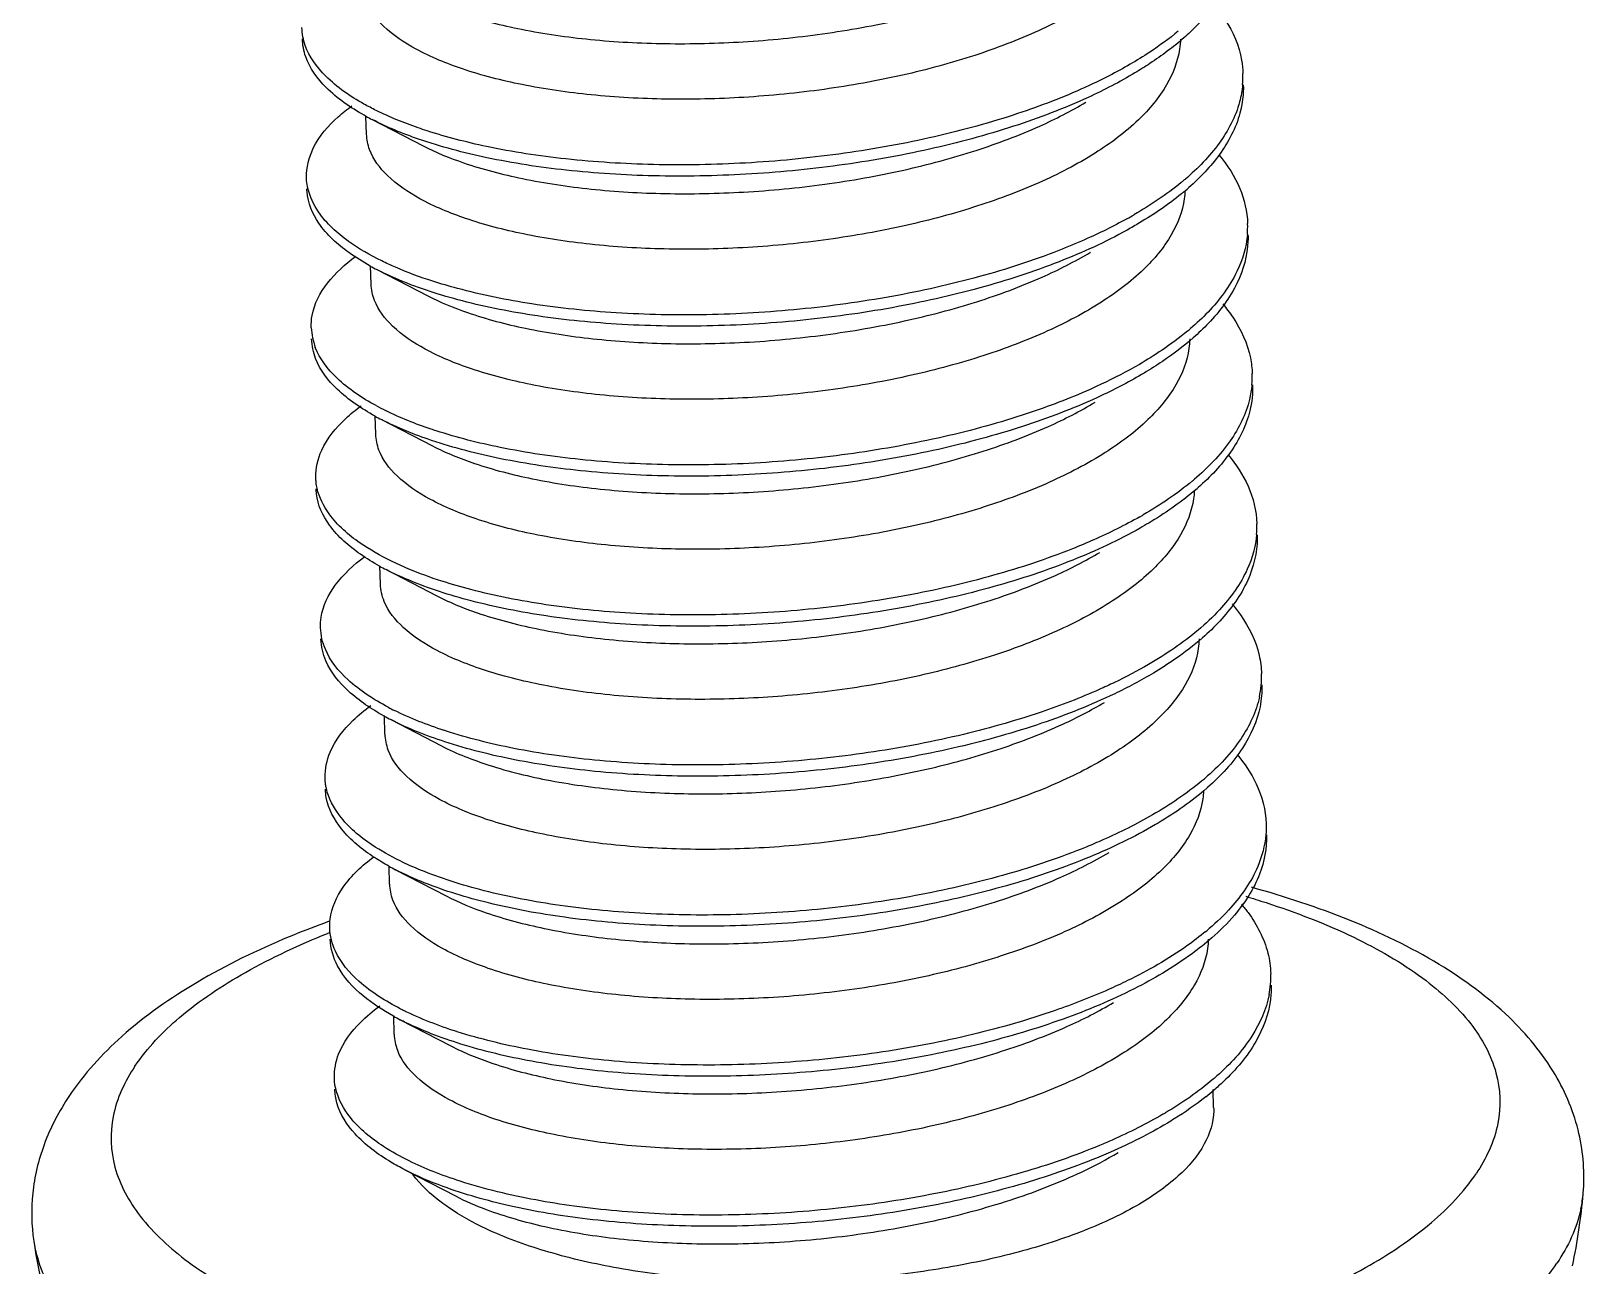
# Model space of a CAD drawing. Header units: millimetres. Extents: x 1860 to 2188, y -393 to -149.
# Drawn here: x 2001.785 to 2005.59, y -368.312 to -365.288 of the extents above; entities that cross this region are included whole.
import ezdxf

# ---------------------------------------------------------------- set-up
doc = ezdxf.new("R2010")
doc.units = ezdxf.units.MM
doc.layers.add('3_ALL_AXES', color=7, linetype='Continuous')

msp = doc.modelspace()

# ---------------------------------------------------------------- linework, layer by layer
at = {"color": 7, "linetype": 'Continuous'}
for p, q in [((2002.6204, -365.5047), (2002.7448, -365.5689)), ((2002.6317, -365.872), (2002.7562, -365.9363)), ((2002.6431, -366.2393), (2002.7676, -366.3036)), ((2002.6545, -366.6067), (2002.7789, -366.671)), ((2002.6658, -366.974), (2002.7903, -367.0383)), ((2002.6772, -367.3414), (2002.8016, -367.4057)), ((2002.6885, -367.7087), (2002.813, -367.773)), ((2002.8285, -367.7382), (2002.8272, -367.7378)), ((2002.6999, -368.0761), (2002.8243, -368.1403))]:
    msp.add_line(p, q, dxfattribs=at)
for centre, radius, start, end in [((2004.5128, -365.3987), 0.2398, 355.029, 1.5475), ((2002.9291, -364.907), 0.6727, 241.1795, 242.6828), ((2004.1518, -365.11), 0.7094, 309.2943, 309.6583), ((2004.1746, -365.1641), 0.675, 309.2749, 311.2868), ((2004.1675, -365.1289), 0.6848, 309.6561, 310.4125), ((2003.9244, -364.7659), 1.1224, 298.9944, 300.0086), ((2004.5454, -365.7672), 0.2187, 354.9971, 2.0125), ((2002.9228, -365.308), 0.6347, 241.0634, 242.7065), ((2002.6232, -366.0084), 0.1522, 182.224, 200.8463), ((2004.1974, -365.5193), 0.6553, 309.7847, 310.6531), ((2004.5348, -366.1336), 0.2405, 355.0973, 1.6106), ((2002.9615, -365.5937), 0.6957, 241.5147, 243.6309), ((2002.9529, -365.639), 0.6756, 241.1855, 242.7007), ((2004.1817, -365.8538), 0.6978, 309.8343, 310.0216), ((2004.1878, -365.8611), 0.6883, 310.021, 310.3639), ((2004.2017, -365.9039), 0.6682, 310.0129, 311.3218), ((2003.9511, -365.508), 1.114, 299.5204, 300.0083), ((2004.5685, -366.5016), 0.2183, 354.9331, 1.9262), ((2002.9466, -366.0408), 0.6369, 241.0625, 242.6933), ((2004.5586, -366.8687), 0.2394, 347.949, 1.7008), ((2002.9911, -366.3144), 0.7113, 242.1977, 243.6144), ((2002.9772, -366.3703), 0.6793, 241.135, 242.7171), ((2004.2109, -366.5967), 0.6873, 309.8519, 310.3853), ((2004.2169, -366.6037), 0.6781, 310.3856, 310.7638), ((2004.2299, -366.6456), 0.6593, 311.157, 311.4011), ((2002.9727, -366.7694), 0.6438, 241.0746, 242.6749), ((2004.2436, -366.9891), 0.6545, 309.7293, 310.6383), ((2004.5838, -367.6037), 0.2369, 349.4002, 1.8029), ((2002.9824, -367.1379), 0.6421, 241.1069, 242.7598), ((2003.0209, -367.0346), 0.7274, 242.8678, 243.608), ((2004.2364, -367.3618), 0.6839, 308.4144, 310.5674), ((2004.0119, -367.0049), 1.0824, 300.2176, 300.5929)]:
    msp.add_arc(centre, radius, start, end, dxfattribs=at)
for points, start_tangent, end_tangent in [([(2004.5544, -365.0521), (2004.4861, -365.1371), (2004.3834, -365.2168), (2004.2519, -365.2874), (2004.0958, -365.3476), (2003.919, -365.3959), (2003.7269, -365.4307), (2003.5303, -365.4503), (2003.3399, -365.4546), (2003.1569, -365.4442), (2002.9873, -365.4191), (2002.8417, -365.3808), (2002.7279, -365.3323), (2002.6481, -365.2761), (2002.6032, -365.2129), (2002.5951, -365.173)], (-0.500578, -0.865692), (-0.036739, 0.999325)), ([(2004.7421, -365.0524), (2004.7418, -365.0735), (2004.7129, -365.1755), (2004.6396, -365.2746), (2004.6076, -365.3048)], (0.035122, -0.999383), (-0.751465, -0.659773)), ([(2002.7335, -365.2016), (2002.8409, -365.246), (2002.9859, -365.2837), (2003.1551, -365.3085), (2003.3383, -365.3187), (2003.529, -365.3142), (2003.7232, -365.2948), (2003.9141, -365.2601), (2004.0909, -365.2119), (2004.2478, -365.1515), (2004.3564, -365.095)], (0.888445, -0.458983), (0.858197, 0.513321)), ([(2004.6802, -365.2214), (2004.7088, -365.2597), (2004.7492, -365.3593), (2004.7525, -365.3922)], (0.646834, -0.762631), (0.027339, -0.999626)), ([(2002.4565, -365.3233), (2002.4484, -365.2796)], (-0.327292, 0.944923), (-0.03449, 0.999405)), ([(2002.6048, -365.4964), (2002.601, -365.4943), (2002.5076, -365.426), (2002.4574, -365.3508), (2002.4493, -365.3071)], (-0.876077, 0.482172), (-0.03449, 0.999405)), ([(2004.5941, -365.2881), (2004.5241, -365.3398), (2004.4763, -365.3694)], (-0.768149, -0.640271), (-0.864419, -0.502772)), ([(2004.6076, -365.3048), (2004.5249, -365.3673), (2004.4879, -365.3906)], (-0.751465, -0.659773), (-0.858364, -0.513041)), ([(2004.5995, -365.3076), (2004.5973, -365.3322), (2004.5657, -365.4194)], (-0.027272, -0.999628), (-0.500578, -0.865692)), ([(2002.63, -365.4824), (2002.6002, -365.4667), (2002.5068, -365.3984), (2002.4565, -365.3233)], (-0.895959, 0.444137), (-0.327292, 0.944923)), ([(2004.4763, -365.3694), (2004.3725, -365.4229), (2004.3555, -365.4306)], (-0.864419, -0.502772), (-0.913637, -0.40653)), ([(2004.5657, -365.4194), (2004.4965, -365.5054), (2004.3904, -365.587), (2004.2527, -365.6595), (2004.0925, -365.7196), (2003.9157, -365.7665), (2003.7248, -365.7999), (2003.5275, -365.8185), (2003.3353, -365.8216), (2003.1542, -365.81), (2002.9904, -365.7847), (2002.8491, -365.7468), (2002.7369, -365.6984), (2002.6574, -365.6415), (2002.6139, -365.5784), (2002.6065, -365.5403)], (-0.500578, -0.865692), (-0.03551, 0.999369)), ([(2004.4879, -365.3906), (2004.3734, -365.4505), (2004.191, -365.5212), (2003.985, -365.5772), (2003.7636, -365.6167), (2003.5355, -365.6386), (2003.3098, -365.6425), (2003.0954, -365.6287), (2002.9009, -365.5981), (2002.7339, -365.5526), (2002.6204, -365.5047)], (-0.858364, -0.513041), (-0.888425, 0.459022)), ([(2004.7517, -365.4194), (2004.7443, -365.4614), (2004.6943, -365.5625), (2004.6115, -365.6503)], (-0.08637, -0.996263), (-0.761363, -0.648325)), ([(2004.7534, -365.4197), (2004.7452, -365.4889), (2004.6951, -365.59), (2004.62, -365.6712)], (0.027339, -0.999626), (-0.751182, -0.660095)), ([(2004.3555, -365.4306), (2004.1901, -365.4937), (2003.9842, -365.5497), (2003.7627, -365.5892), (2003.5347, -365.6111), (2003.309, -365.6149), (2003.0946, -365.6011), (2002.9, -365.5706), (2002.7548, -365.5323)], (-0.913637, -0.40653), (-0.951093, 0.308904)), ([(2002.4595, -365.6469), (2002.4761, -365.575), (2002.5373, -365.4979), (2002.5704, -365.471)], (-0.024134, 0.999709), (0.803157, 0.595768)), ([(2002.7548, -365.5323), (2002.733, -365.525), (2002.63, -365.4824)], (-0.951093, 0.308904), (-0.895959, 0.444137)), ([(2002.7448, -365.5689), (2002.8441, -365.6106), (2002.9881, -365.6492), (2003.1561, -365.6748), (2003.3377, -365.6859), (2003.5297, -365.6822), (2003.7283, -365.663), (2003.9218, -365.6283), (2004.0991, -365.5803), (2004.2552, -365.5206), (2004.3678, -365.4623)], (0.888203, -0.459452), (0.85821, 0.513299)), ([(2004.694, -365.5916), (2004.7448, -365.6733), (2004.764, -365.7595)], (0.640732, -0.767764), (0.03465, -0.9994)), ([(2002.4628, -365.673), (2002.4598, -365.6539), (2002.4595, -365.6469)], (-0.224501, 0.974474), (-0.024134, 0.999709)), ([(2002.6157, -365.8634), (2002.5633, -365.8305), (2002.4898, -365.7586), (2002.4607, -365.6814), (2002.4603, -365.6745)], (-0.875057, 0.48402), (-0.024134, 0.999709)), ([(2002.6436, -365.8508), (2002.5624, -365.803), (2002.489, -365.731), (2002.4628, -365.673)], (-0.897872, 0.440256), (-0.224501, 0.974474)), ([(2004.6011, -365.659), (2004.4857, -365.7378)], (-0.773895, -0.633314), (-0.865897, -0.500223)), ([(2004.6019, -365.6866), (2004.4992, -365.7579)], (-0.773895, -0.633314), (-0.858839, -0.512245)), ([(2004.6107, -365.6782), (2004.6088, -365.6989), (2004.5771, -365.7868)], (-0.043027, -0.999074), (-0.500578, -0.865692)), ([(2004.4992, -365.7579), (2004.4692, -365.7752), (2004.3024, -365.8528), (2004.1079, -365.9169), (2003.8936, -365.9653), (2003.6679, -365.9966), (2003.4399, -366.01), (2003.2184, -366.0055), (2003.0123, -365.9836), (2002.8298, -365.9458), (2002.6781, -365.8939), (2002.6317, -365.872)], (-0.858839, -0.512245), (-0.888576, 0.458729)), ([(2004.4684, -365.7476), (2004.3648, -365.7989)], (-0.874615, -0.484818), (-0.914382, -0.404852)), ([(2004.5771, -365.7868), (2004.5088, -365.8718), (2004.4059, -365.9517), (2004.2742, -366.0223), (2004.1181, -366.0824), (2003.9412, -366.1307), (2003.7487, -366.1656), (2003.5517, -366.1851), (2003.3609, -366.1893), (2003.178, -366.1787), (2003.0087, -366.1535), (2002.8633, -366.1151), (2002.7498, -366.0666), (2002.6704, -366.0105), (2002.6259, -365.9474), (2002.6179, -365.9076)], (-0.500578, -0.865692), (-0.036668, 0.999327)), ([(2004.3648, -365.7989), (2004.3015, -365.8253), (2004.1071, -365.8893), (2003.8928, -365.9377), (2003.6671, -365.9691), (2003.439, -365.9825), (2003.2175, -365.9779), (2003.0115, -365.9561), (2002.829, -365.9182), (2002.7685, -365.9005)], (-0.914382, -0.404852), (-0.951957, 0.306233)), ([(2004.7633, -365.7863), (2004.7377, -365.8766), (2004.667, -365.976), (2004.6243, -366.0164)], (-0.086859, -0.996221), (-0.75864, -0.65151)), ([(2004.7648, -365.7871), (2004.7648, -365.8021), (2004.7385, -365.9042), (2004.6678, -366.0036), (2004.6305, -366.0394)], (0.03465, -0.9994), (-0.75139, -0.659858)), ([(2002.4711, -366.0143), (2002.4732, -365.9841), (2002.5108, -365.9056), (2002.5798, -365.8397)], (-0.037731, 0.999288), (0.802692, 0.596394)), ([(2002.7562, -365.9363), (2002.8538, -365.9774), (2002.9959, -366.0158), (2003.1602, -366.0413), (2003.3398, -366.053), (2003.5318, -366.0501), (2003.7302, -366.0316), (2003.9234, -365.9978), (2004.1008, -365.9507), (2004.2605, -365.8906), (2004.3791, -365.8297)], (0.888194, -0.459469), (0.858234, 0.513259)), ([(2002.7685, -365.9005), (2002.6773, -365.8664), (2002.6436, -365.8508)], (-0.951957, 0.306233), (-0.897872, 0.440256)), ([(2004.7029, -365.956), (2004.7277, -365.9887), (2004.7708, -366.088), (2004.7752, -366.1269)], (0.646561, -0.762862), (0.028305, -0.999599)), ([(2004.6167, -366.0228), (2004.5546, -366.0692), (2004.4988, -366.1042)], (-0.768426, -0.639939), (-0.864576, -0.502502)), ([(2002.6273, -366.2309), (2002.5347, -366.1649), (2002.4818, -366.0901), (2002.472, -366.0418)], (-0.876146, 0.482047), (-0.037731, 0.999288)), ([(2002.6297, -366.2052), (2002.5339, -366.1374), (2002.481, -366.0625)], (-0.878825, 0.477144), (-0.356402, 0.934333)), ([(2004.6305, -366.0394), (2004.5555, -366.0968), (2004.5106, -366.1253)], (-0.75139, -0.659858), (-0.858383, -0.51301)), ([(2004.6222, -366.0419), (2004.6203, -366.065), (2004.5884, -366.1541)], (-0.025105, -0.999685), (-0.500578, -0.865692)), ([(2004.4988, -366.1042), (2004.4051, -366.153), (2004.378, -366.1654)], (-0.864576, -0.502502), (-0.913663, -0.406472)), ([(2004.5106, -366.1253), (2004.406, -366.1806), (2004.2252, -366.2521), (2004.0204, -366.3091), (2003.7997, -366.3496), (2003.5718, -366.3725), (2003.3457, -366.3774), (2003.1304, -366.3646), (2002.9344, -366.3351), (2002.7656, -366.2903), (2002.6431, -366.2393)], (-0.858383, -0.51301), (-0.888532, 0.458815)), ([(2004.5884, -366.1541), (2004.52, -366.2394), (2004.4151, -366.3203), (2004.2786, -366.3928), (2004.1188, -366.4532), (2003.9417, -366.5005), (2003.7522, -366.534), (2003.5558, -366.5529), (2003.3634, -366.5564), (2003.1813, -366.5452), (2003.0159, -366.52), (2002.8746, -366.4824), (2002.7617, -366.4342), (2002.6813, -366.3773), (2002.6369, -366.3138), (2002.6292, -366.275)], (-0.500578, -0.865692), (-0.035714, 0.999362)), ([(2004.378, -366.1654), (2004.2244, -366.2246), (2004.0196, -366.2815), (2003.7988, -366.322), (2003.5709, -366.345), (2003.3448, -366.3499), (2003.1295, -366.3371), (2002.9336, -366.3075), (2002.7772, -366.2669)], (-0.913663, -0.406472), (-0.951085, 0.30893)), ([(2004.7744, -366.1542), (2004.7686, -366.19), (2004.7212, -366.2913), (2004.6336, -366.3855)], (-0.085318, -0.996354), (-0.761939, -0.647649)), ([(2004.776, -366.1544), (2004.7695, -366.2176), (2004.722, -366.3188), (2004.6429, -366.4058)], (0.028305, -0.999599), (-0.750912, -0.660402)), ([(2002.4822, -366.3816), (2002.4966, -366.3143), (2002.5552, -366.2371), (2002.5935, -366.2054)], (-0.021316, 0.999773), (0.803733, 0.59499)), ([(2002.7772, -366.2669), (2002.7647, -366.2628), (2002.6525, -366.217)], (-0.951085, 0.30893), (-0.895845, 0.444367)), ([(2002.7676, -366.3036), (2002.8707, -366.3466), (2003.0123, -366.3842), (2003.1783, -366.4094), (2003.3608, -366.4206), (2003.5535, -366.4168), (2003.7497, -366.3978), (2003.9393, -366.3642), (2004.1167, -366.3166), (2004.2764, -366.256), (2004.3905, -366.197)], (0.888348, -0.45917), (0.858199, 0.513317)), ([(2004.7162, -366.3257), (2004.7649, -366.4022), (2004.7867, -366.4942)], (0.642545, -0.766248), (0.03358, -0.999436)), ([(2002.4854, -366.4076), (2002.483, -366.3932), (2002.4822, -366.3816)], (-0.221666, 0.975123), (-0.021316, 0.999773)), ([(2002.6385, -366.5982), (2002.5917, -366.5692), (2002.5157, -366.4977), (2002.4838, -366.4208), (2002.4831, -366.4092)], (-0.875056, 0.484022), (-0.021316, 0.999773)), ([(2002.666, -366.5854), (2002.5908, -366.5417), (2002.5148, -366.4702), (2002.4854, -366.4076)], (-0.897587, 0.440837), (-0.221666, 0.975123)), ([(2004.6287, -366.3896), (2004.5082, -366.4726)], (-0.767899, -0.640571), (-0.865941, -0.500147)), ([(2004.6313, -366.4157), (2004.5219, -366.4926)], (-0.765801, -0.643077), (-0.858839, -0.512245)), ([(2004.6334, -366.4143), (2004.6315, -366.4336), (2004.5998, -366.5214)], (-0.04988, -0.998755), (-0.500578, -0.865692)), ([(2004.5, -366.4773), (2004.3872, -366.5337)], (-0.870168, -0.492756), (-0.914495, -0.404598)), ([(2004.5219, -366.4926), (2004.5008, -366.5049), (2004.3358, -366.5833), (2004.1428, -366.6482), (2003.9294, -366.6976), (2003.7042, -366.7299), (2003.476, -366.7444), (2003.2539, -366.7409), (2003.0466, -366.7201), (2002.8625, -366.6831), (2002.7089, -366.632), (2002.6544, -366.6067)], (-0.858839, -0.512245), (-0.888476, 0.458923)), ([(2004.5998, -366.5214), (2004.5334, -366.6047), (2004.4332, -366.6834), (2004.3048, -366.7534), (2004.1543, -366.8126), (2003.983, -366.861), (2003.7952, -366.8968), (2003.601, -366.918), (2003.4114, -366.9243)], (-0.500578, -0.865692), (-0.999985, 0.005545)), ([(2004.786, -366.5208), (2004.7632, -366.6053), (2004.6951, -366.705), (2004.5851, -366.7986), (2004.5213, -366.839)], (-0.087396, -0.996174), (-0.864753, -0.502197)), ([(2004.7876, -366.5218), (2004.7877, -366.5307), (2004.7641, -366.6329), (2004.6959, -366.7325), (2004.6533, -366.774)], (0.03358, -0.999436), (-0.751375, -0.659876)), ([(2004.3872, -366.5337), (2004.3349, -366.5557), (2004.1419, -366.6206), (2003.9286, -366.67), (2003.7033, -366.7024), (2003.4751, -366.7169), (2003.253, -366.7134), (2003.0458, -366.6925), (2002.8617, -366.6556), (2002.7909, -366.635)], (-0.914495, -0.404598), (-0.951808, 0.306694)), ([(2002.4938, -366.749), (2002.4951, -366.7235), (2002.53, -366.6449), (2002.602, -366.5749)], (-0.040227, 0.999191), (0.801808, 0.597582)), ([(2002.7909, -366.635), (2002.708, -366.6045), (2002.666, -366.5854)], (-0.951808, 0.306694), (-0.897587, 0.440837)), ([(2002.7789, -366.671), (2002.8865, -366.7154), (2003.0313, -366.7531), (2003.2004, -366.7778), (2003.3836, -366.7881), (2003.5745, -366.7836), (2003.7684, -366.7642), (2003.9593, -366.7296), (2004.1361, -366.6813), (2004.2932, -366.6209), (2004.4018, -366.5644)], (0.888453, -0.458967), (0.858195, 0.513324)), ([(2003.4114, -366.9243), (2003.2239, -366.9156), (2003.049, -366.8916), (2002.898, -366.8537), (2002.7794, -366.8049), (2002.6965, -366.7483), (2002.6495, -366.6845), (2002.6406, -366.6423)], (-0.999985, 0.005545), (-0.038447, 0.999261)), ([(2004.7257, -366.6908), (2004.7465, -366.7176), (2004.7922, -366.8167), (2004.7979, -366.8616)], (0.646178, -0.763187), (0.029545, -0.999563)), ([(2002.5056, -366.8018), (2002.4938, -366.749)], (-0.384846, 0.922981), (-0.040227, 0.999191)), ([(2002.6493, -366.9652), (2002.5626, -366.9044), (2002.5068, -366.8301), (2002.4946, -366.7765)], (-0.875535, 0.483156), (-0.040527, 0.999178)), ([(2004.6533, -366.774), (2004.5859, -366.8262), (2004.5333, -366.86)], (-0.751375, -0.659876), (-0.858422, -0.512944)), ([(2004.6449, -366.7765), (2004.643, -366.7997), (2004.6112, -366.8888)], (-0.024382, -0.999703), (-0.500578, -0.865692)), ([(2002.6594, -366.9436), (2002.5611, -366.8763), (2002.5056, -366.8018)], (-0.884513, 0.466516), (-0.384846, 0.922981)), ([(2004.5333, -366.86), (2004.4385, -366.9106), (2004.2594, -366.983), (2004.0558, -367.0408), (2003.8358, -367.0823), (2003.608, -367.1063), (2003.3815, -367.1123)], (-0.858422, -0.512944), (-0.99991, 0.013387)), ([(2004.5213, -366.839), (2004.4376, -366.8831), (2004.4006, -366.9002)], (-0.864753, -0.502197), (-0.913708, -0.406371)), ([(2004.6112, -366.8888), (2004.5428, -366.9739), (2004.4384, -367.0547), (2004.3022, -367.1271), (2004.1425, -367.1875), (2003.9654, -367.2349), (2003.7762, -367.2685), (2003.5801, -367.2875), (2003.3877, -367.2912), (2003.2054, -367.28), (2003.0395, -367.2548), (2002.8981, -367.2173), (2002.785, -367.1692), (2002.7043, -367.1123), (2002.6597, -367.0488), (2002.6519, -367.0096)], (-0.500578, -0.865692), (-0.035825, 0.999358)), ([(2004.4006, -366.9002), (2004.2585, -366.9554), (2004.055, -367.0133), (2003.8349, -367.0548), (2003.6071, -367.0788), (2003.3807, -367.0848)], (-0.913708, -0.406371), (-0.99991, 0.013387)), ([(2004.7987, -366.8891), (2004.7944, -366.9423), (2004.7514, -367.0437), (2004.6659, -367.1401)], (0.030402, -0.999538), (-0.750095, -0.66133)), ([(2002.505, -367.1163), (2002.5173, -367.0537), (2002.5732, -366.9762), (2002.6168, -366.9396)], (-0.02001, 0.9998), (0.804753, 0.59361)), ([(2003.4186, -367.1557), (2003.6079, -367.1495), (2003.8019, -367.1283), (2003.9895, -367.0926), (2004.1607, -367.0443), (2004.3112, -366.9851), (2004.4132, -366.9317)], (0.999985, -0.005545), (0.858172, 0.513362)), ([(2004.7927, -366.9187), (2004.7479, -367.0201), (2004.6597, -367.1173)], (-0.209404, -0.977829), (-0.757404, -0.652947)), ([(2003.3815, -367.1123), (2003.1657, -367.1006), (2002.9687, -367.0721), (2002.7982, -367.0283), (2002.6658, -366.974)], (-0.99991, 0.013387), (-0.888692, 0.458504)), ([(2002.7997, -367.0015), (2002.7966, -367.0005), (2002.675, -366.9516)], (-0.951107, 0.308861), (-0.895776, 0.444505)), ([(2003.3807, -367.0848), (2003.1645, -367.073), (2002.9672, -367.0444), (2002.7997, -367.0015)], (-0.99991, 0.013387), (-0.951107, 0.308861)), ([(2002.7903, -367.0383), (2002.9057, -367.0853), (2003.0567, -367.1231), (2003.2313, -367.147), (2003.4186, -367.1557)], (0.888522, -0.458835), (0.999985, -0.005545)), ([(2004.7381, -367.0594), (2004.7849, -367.131), (2004.8094, -367.2289)], (0.644913, -0.764256), (0.031915, -0.999491)), ([(2002.5081, -367.1422), (2002.5063, -367.1325), (2002.505, -367.1163)], (-0.218396, 0.97586), (-0.02001, 0.9998)), ([(2004.6514, -367.1243), (2004.5314, -367.207)], (-0.767695, -0.640815), (-0.865565, -0.500796)), ([(2002.6613, -367.3329), (2002.6262, -367.3119), (2002.5452, -367.2413), (2002.508, -367.165), (2002.5059, -367.1439)], (-0.87517, 0.483815), (-0.020287, 0.999794)), ([(2002.6884, -367.3199), (2002.6194, -367.2804), (2002.5408, -367.2093), (2002.5081, -367.1422)], (-0.897299, 0.441423), (-0.218396, 0.97586)), ([(2004.6638, -367.142), (2004.5446, -367.2273)], (-0.752907, -0.658127), (-0.858742, -0.512409)), ([(2004.6561, -367.1479), (2004.6542, -367.1683), (2004.6225, -367.2561)], (-0.044447, -0.999012), (-0.500578, -0.865692)), ([(2004.5314, -367.207), (2004.4097, -367.2685)], (-0.865565, -0.500796), (-0.914598, -0.404364)), ([(2004.5446, -367.2273), (2004.5385, -367.2309), (2004.377, -367.3104), (2004.1869, -367.3768), (2003.9756, -367.4278), (2003.7516, -367.462), (2003.5237, -367.4784), (2003.3008, -367.4769), (2003.0918, -367.458), (2002.905, -367.4228), (2002.7477, -367.3733), (2002.6772, -367.3414)], (-0.858742, -0.512409), (-0.88834, 0.459185)), ([(2004.8094, -367.2289), (2004.8095, -367.2318), (2004.8086, -367.2556)], (0.031915, -0.999491), (-0.088595, -0.996068)), ([(2004.6225, -367.2561), (2004.554, -367.3414), (2004.4501, -367.4218), (2004.3167, -367.493), (2004.1606, -367.5527), (2003.9831, -367.6009), (2003.7894, -367.6356), (2003.5905, -367.6549), (2003.3982, -367.6585), (2003.2166, -367.6474), (2003.0486, -367.6217), (2002.9046, -367.583), (2002.7923, -367.5343), (2002.7142, -367.4782), (2002.671, -367.4159), (2002.6633, -367.3771)], (-0.500578, -0.865692), (-0.036351, 0.999339)), ([(2004.4097, -367.2685), (2004.3683, -367.2861), (2004.1767, -367.3519), (2003.9643, -367.4023), (2003.7395, -367.4356), (2003.5113, -367.4512), (2003.2885, -367.4488), (2003.0802, -367.4289), (2002.8945, -367.3929), (2002.8133, -367.3696)], (-0.914598, -0.404364), (-0.95166, 0.307153)), ([(2004.8086, -367.2556), (2004.7886, -367.334), (2004.723, -367.4339), (2004.6698, -367.4857)], (-0.088595, -0.996068), (-0.758802, -0.651321)), ([(2004.8103, -367.2564), (2004.7932, -367.3523), (2004.7317, -367.4524), (2004.6762, -367.5085)], (0.028948, -0.999581), (-0.751469, -0.659768)), ([(2002.5164, -367.4836), (2002.5172, -367.4628), (2002.5494, -367.3842), (2002.6241, -367.31)], (-0.041659, 0.999132), (0.800692, 0.599076)), ([(2002.8133, -367.3696), (2002.7389, -367.3425), (2002.6884, -367.3199)], (-0.95166, 0.307153), (-0.897299, 0.441423)), ([(2002.8016, -367.4056), (2002.899, -367.4467), (2003.0412, -367.4851), (2003.2057, -367.5107), (2003.3852, -367.5224), (2003.5771, -367.5195), (2003.7756, -367.501), (2003.9691, -367.4671), (2004.1466, -367.4199), (2004.3062, -367.3599), (2004.4246, -367.299)], (0.888188, -0.459481), (0.858232, 0.513262)), ([(2004.749, -367.4262), (2004.7651, -367.4466), (2004.8135, -367.5454), (2004.8206, -367.5962)], (0.64425, -0.764815), (0.030926, -0.999522)), ([(2002.5303, -367.541), (2002.5164, -367.4836)], (-0.412572, 0.910925), (-0.041659, 0.999132)), ([(2002.6722, -367.7), (2002.5985, -367.6506), (2002.5355, -367.5772), (2002.5172, -367.5112)], (-0.875388, 0.48342), (-0.040498, 0.99918)), ([(2004.6619, -367.4924), (2004.6154, -367.528), (2004.5438, -367.5738)], (-0.769039, -0.639202), (-0.864943, -0.50187)), ([(2004.6762, -367.5085), (2004.628, -367.5471), (2004.556, -367.5947)], (-0.751469, -0.659768), (-0.858591, -0.512661)), ([(2004.6676, -367.5115), (2004.6657, -367.5346), (2004.6339, -367.6235)], (-0.02605, -0.999661), (-0.500578, -0.865692)), ([(2002.6892, -367.6819), (2002.5884, -367.6152), (2002.5303, -367.541)], (-0.889944, 0.45607), (-0.412572, 0.910925)), ([(2004.5438, -367.5738), (2004.47, -367.6131), (2004.423, -367.635)], (-0.864943, -0.50187), (-0.913771, -0.40623)), ([(2004.6339, -367.6235), (2004.5658, -367.7084), (2004.4627, -367.7883), (2004.3278, -367.8604), (2004.1689, -367.921), (2003.9919, -367.9688), (2003.8027, -368.0027), (2003.608, -368.0218), (2003.4158, -368.0259), (2003.233, -368.0152), (2003.0656, -367.9902), (2002.9232, -367.9528), (2002.8098, -367.905), (2002.7284, -367.8483), (2002.6828, -367.7845), (2002.6747, -367.7443)], (-0.500578, -0.865692), (-0.036459, 0.999335)), ([(2004.556, -367.5947), (2004.4862, -367.633), (2004.3119, -367.7073), (2004.1119, -367.7674), (2003.8943, -367.8115), (2003.6675, -367.8384), (2003.4406, -367.8473), (2003.2225, -367.8384), (2003.0219, -367.8125), (2002.8466, -367.7711), (2002.7036, -367.7162), (2002.6885, -367.7087)], (-0.858591, -0.512661), (-0.888969, 0.457968)), ([(2004.8215, -367.6238), (2004.8198, -367.6604), (2004.7842, -367.762), (2004.7046, -367.8602), (2004.6812, -367.8813)], (0.033919, -0.999425), (-0.759483, -0.650527)), ([(2002.813, -367.773), (2002.9157, -367.8158), (2003.0574, -367.8535), (2003.223, -367.8787), (2003.4054, -367.8899), (2003.5981, -367.8863), (2003.7945, -367.8673), (2003.9841, -367.8337), (2004.1616, -367.7861), (2004.3213, -367.7256), (2004.4359, -367.6664)], (0.888338, -0.459191), (0.858202, 0.513313)), ([(2004.423, -367.635), (2004.2926, -367.6862), (2004.0903, -367.745), (2003.8709, -367.7875), (2003.6434, -367.8125), (2003.4166, -367.8196), (2003.1996, -367.8089), (2003.0009, -367.7812), (2002.8285, -367.7382)], (-0.913771, -0.40623), (-0.952799, 0.303603)), ([(2004.8167, -367.6473), (2004.7745, -367.7488), (2004.6888, -367.8464), (2004.6794, -367.8545)], (-0.184812, -0.982774), (-0.760915, -0.648852)), ([(2002.5278, -367.851), (2002.5381, -367.793), (2002.5914, -367.7154), (2002.6386, -367.6749)], (-0.020171, 0.999797), (0.803713, 0.595017)), ([(2002.8272, -367.7378), (2002.6976, -367.6862)], (-0.952466, 0.304646), (-0.895761, 0.444535)), ([(2002.5309, -367.877), (2002.5298, -367.8719), (2002.5278, -367.851)], (-0.215122, 0.976587), (-0.020171, 0.999797)), ([(2004.6794, -367.8545), (2004.5628, -367.9367)], (-0.760915, -0.648852), (-0.860802, -0.50894)), ([(2002.6999, -368.0761), (2002.6661, -368.0573), (2002.5782, -367.988), (2002.5337, -367.9124), (2002.5288, -367.8785)], (-0.888303, 0.459257), (-0.026809, 0.999641)), ([(2002.7108, -368.0545), (2002.6481, -368.019), (2002.567, -367.9484), (2002.5309, -367.877)], (-0.897019, 0.441991), (-0.215122, 0.976587)), ([(2004.6808, -367.9234), (2004.6809, -367.9321), (2004.6579, -368.013), (2004.5941, -368.0914), (2004.4921, -368.1641), (2004.3561, -368.228), (2004.1919, -368.2805), (2004.0063, -368.3192), (2003.8071, -368.3428), (2003.6026, -368.35), (2003.4015, -368.3407), (2003.212, -368.3152), (2003.0422, -368.2746), (2002.8991, -368.2206), (2002.8074, -368.1688)], (0.035931, -0.999354), (-0.824506, 0.565853)), ([(2004.6613, -367.8977), (2004.5844, -367.9516), (2004.5674, -367.962)], (-0.783385, -0.621537), (-0.85844, -0.512915)), ([(2004.5674, -367.962), (2004.4282, -368.033), (2004.2422, -368.1016), (2004.0339, -368.1553), (2003.8113, -368.1923), (2003.5834, -368.2116), (2003.3591, -368.213), (2003.1473, -368.1969), (2002.9563, -368.1643), (2002.7938, -368.117), (2002.6999, -368.0761)], (-0.85844, -0.512915), (-0.888303, 0.459257)), ([(2004.5566, -367.9403), (2004.4321, -368.0033)], (-0.864117, -0.503291), (-0.914688, -0.404161)), ([(2004.4321, -368.0033), (2004.4015, -368.0165), (2004.2114, -368.0831), (2004, -368.1344), (2003.7757, -368.1688), (2003.5474, -368.1855), (2003.3241, -368.1841), (2003.1147, -368.1652), (2002.9275, -368.1301), (2002.8357, -368.1042)], (-0.914688, -0.404161), (-0.951519, 0.30759)), ([(2002.8243, -368.1403), (2002.8992, -368.1732), (2003.0427, -368.2152), (2003.2131, -368.2437), (2003.403, -368.2569), (2003.6046, -368.2539), (2003.8093, -368.2342), (2004.0084, -368.1981), (2004.1936, -368.1467), (2004.3571, -368.0817), (2004.4473, -368.0337)], (0.887981, -0.45988), (0.858101, 0.513481)), ([(2002.8357, -368.1042), (2002.7698, -368.0806), (2002.7108, -368.0545)], (-0.951519, 0.30759), (-0.897019, 0.441991)), ([(2002.8074, -368.1688), (2002.7888, -368.1554), (2002.7199, -368.0876)], (-0.824506, 0.565853), (-0.589161, 0.808015))]:
    msp.add_spline(points, degree=3, dxfattribs=dict(at, start_tangent=start_tangent, end_tangent=end_tangent))
at = {"layer": '3_ALL_AXES', "color": 7, "linetype": 'Continuous'}
for p, q in [((2002.6062, -365.5404), (2002.6048, -365.4963)), ((2002.6176, -365.9077), (2002.6162, -365.8626)), ((2002.6289, -366.275), (2002.6275, -366.2306)), ((2002.6403, -366.6424), (2002.6389, -366.5974)), ((2002.6516, -367.0097), (2002.6502, -366.9635)), ((2002.663, -367.3771), (2002.6616, -367.3324)), ((2002.5156, -367.4675), (2002.5111, -367.4692)), ((2002.6743, -367.7444), (2002.6729, -367.6986)), ((2004.6808, -367.9234), (2004.6795, -367.8793))]:
    msp.add_line(p, q, dxfattribs=at)
for centre, radius, start, end in [((2003.3491, -369.7638), 2.4429, 110.0626, 110.2579), ((2003.2931, -369.4489), 2.1023, 111.6763, 111.8481), ((2004.1069, -368.0064), 1.4843, 348.1362, 355.0889), ((2005.2843, -368.1094), 0.3023, 348.2538, 355.4311), ((2002.093, -368.2078), 0.3043, 188.1248, 195.9105)]:
    msp.add_arc(centre, radius, start, end, dxfattribs=at)
for points, start_tangent, end_tangent in [([(2005.5857, -368.1335), (2005.5753, -367.9877), (2005.5169, -367.8432), (2005.4042, -367.7029), (2005.2329, -367.5734), (2005.0135, -367.4651), (2004.7732, -367.3846)], (0.085468, 0.996341), (-0.963989, 0.265944)), ([(2004.7592, -367.4066), (2004.8091, -367.4221), (2005.0238, -367.5069), (2005.1927, -367.607), (2005.3102, -367.7189), (2005.3721, -367.8388), (2005.3766, -367.9626), (2005.3232, -368.0862)], (0.958389, -0.285465), (-0.556621, -0.830766)), ([(2002.5033, -367.472), (2002.417, -367.5058), (2002.1915, -367.6173), (2002.0073, -367.7498), (2001.8789, -367.8947)], (-0.938143, -0.346249), (-0.556621, -0.830766)), ([(2002.0394, -367.8224), (2002.1486, -367.7033), (2002.3101, -367.5928), (2002.5107, -367.4976)], (0.556621, 0.830766), (0.928173, 0.37215)), ([(2002.0394, -367.8224), (2001.9861, -367.9459), (2001.9905, -368.0698), (2002.0525, -368.1897), (2002.1699, -368.3016), (2002.3388, -368.4016), (2002.5535, -368.4865), (2002.8065, -368.5532), (2003.0894, -368.5995), (2003.3924, -368.6238), (2003.7052, -368.6254), (2004.0172, -368.6041), (2004.3178, -368.5606), (2004.5967, -368.4965), (2004.8444, -368.414), (2005.0526, -368.3158), (2005.214, -368.2052), (2005.3232, -368.0862)], (-0.556621, -0.830766), (0.556621, 0.830766)), ([(2001.8789, -367.8947), (2001.8169, -368.015), (2001.7891, -368.1336), (2001.7916, -368.2508)], (-0.556621, -0.830766), (0.146858, -0.989158)), ([(2005.5802, -368.1709), (2005.5214, -368.3049)], (-0.203592, -0.979056), (-0.556621, -0.830766)), ([(2001.7916, -368.2508), (2001.8556, -368.5139), (2001.9723, -368.7716), (2002.1529, -369.0238), (2002.3814, -369.236), (2002.6249, -369.3901), (2002.8707, -369.4961), (2003.0484, -369.5494)], (0.146858, -0.989158), (0.969624, -0.244601)), ([(2001.8004, -368.2912), (2001.8683, -368.4205), (2001.9995, -368.5455), (2002.1882, -368.6572), (2002.4279, -368.752), (2002.7106, -368.8265), (2003.0265, -368.8782), (2003.3649, -368.9054), (2003.7143, -368.9071), (2004.0628, -368.8833), (2004.3985, -368.8348), (2004.71, -368.7632), (2004.9867, -368.671), (2005.2191, -368.5613), (2005.3994, -368.4379), (2005.5214, -368.3049)], (0.274147, -0.961688), (0.556621, 0.830766))]:
    msp.add_spline(points, degree=3, dxfattribs=dict(at, start_tangent=start_tangent, end_tangent=end_tangent))

doc.saveas('drawing.dxf')
